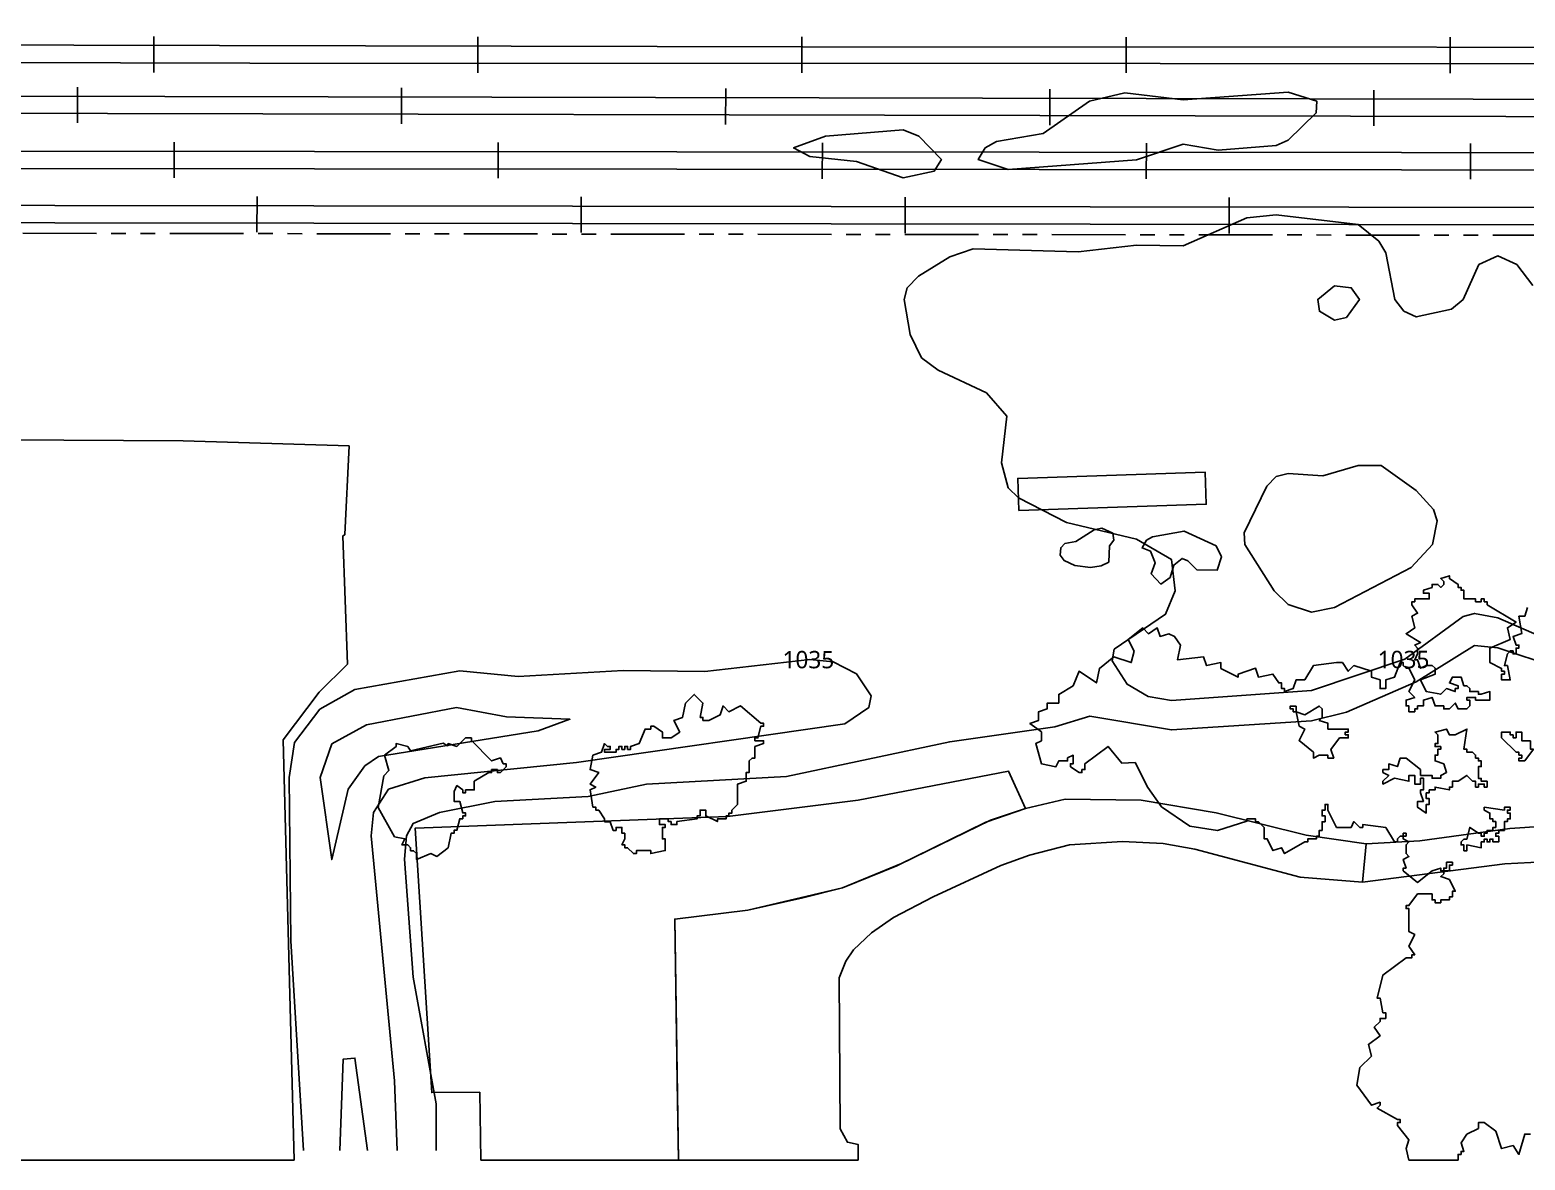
# Model space of a CAD drawing. Header units: metres. Extents: x -400 to 800, y -650 to 500.
# Drawn here: x -312.7 to -183.5, y -650 to -552.3 of the extents above; entities that cross this region are included whole.
import ezdxf
from ezdxf.enums import TextEntityAlignment as Align

# ---------------------------------------------------------------- set-up
doc = ezdxf.new("R2010")
doc.units = ezdxf.units.M
doc.header["$LTSCALE"] = 2
doc.linetypes.add('PHANTOM', pattern=[6.35, 3.175, -0.635, 0.635, -0.635, 0.635, -0.635])
for name, color, linetype in [('SITE-BLDG-EXIST', 7, 'CONTINUOUS'), ('SITE-PARKING', 250, 'CONTINUOUS'), ('SITE-PROPERTY', 7, 'PHANTOM'), ('SITE-RAIL', 7, 'CONTINUOUS'), ('SITE-ROAD-GRAVEL', 32, 'CONTINUOUS'), ('SITE-ROAD-PAVED', 7, 'CONTINUOUS'), ('SITE-TREE-CANOPY', 94, 'CONTINUOUS'), ('TEXT-CONTOUR', 8, 'CONTINUOUS'), ('TOPO-CONTOUR-MAJOR', 8, 'CONTINUOUS'), ('TOPO-CONTOUR-MINOR', 9, 'CONTINUOUS')]:
    doc.layers.add(name, color=color, linetype=linetype)
doc.styles.add('OpenSans', font='OpenSans-Regular.ttf')

msp = doc.modelspace()

# ---------------------------------------------------------------- linework, layer by layer
at = {"layer": 'SITE-BLDG-EXIST'}
msp.add_lwpolyline([(-227.28, -593.86), (-227.37, -591.09), (-211.19, -590.54), (-211.09, -593.32)], close=True, dxfattribs=at)
at = {"layer": 'SITE-PARKING'}
msp.add_lwpolyline([(-386.58, -588.37), (-372.83, -588.77), (-328.54, -588.11), (-314.94, -587.75), (-299.46, -587.84), (-285.13, -588.28), (-285.5, -595.94), (-285.68, -596.07), (-285.26, -607.14), (-287.72, -609.57), (-290.84, -613.69), (-289.89, -650), (-400, -650), (-400, -588.46)], close=True, dxfattribs=at)
at = {"layer": 'SITE-PROPERTY'}
msp.add_lwpolyline([(-129.06, -481.17), (-129.17, -570.15), (-400, -569.8), (-400, -480.78)], close=True, dxfattribs=at)
at = {"layer": 'SITE-RAIL'}
for points in [[(-371.93, -553.5), (-245.94, -553.8), (-136.43, -553.85), (-131.44, -554.06)], [(-302.01, -556.01), (-302, -552.91)], [(-274.01, -556.03), (-274.01, -552.93)], [(-246.01, -556.04), (-246.01, -552.94)], [(-218.01, -556.05), (-218.01, -552.95)], [(-190.01, -556.06), (-190.01, -552.96)], [(-372.01, -555), (-293.71, -555.22), (-136.43, -555.28), (-131.51, -555.56)], [(-400, -557.9), (-131.49, -558.42)], [(-308.61, -560.37), (-308.6, -557.27)], [(-280.61, -560.44), (-280.6, -557.34)], [(-252.61, -560.5), (-252.6, -557.4)], [(-224.61, -560.56), (-224.6, -557.46)], [(-196.61, -560.63), (-196.6, -557.53)], [(-400, -559.37), (-131.49, -559.92)], [(-131.6, -562.99), (-350.77, -562.79), (-400, -562.57)], [(-300.26, -565.13), (-300.25, -562.04)], [(-272.26, -565.16), (-272.25, -562.06)], [(-244.26, -565.19), (-244.25, -562.09)], [(-216.26, -565.21), (-216.25, -562.11)], [(-188.26, -565.24), (-188.25, -562.14)], [(-131.6, -564.49), (-350.77, -564.29), (-400, -564.07)], [(-293.1, -569.82), (-293.09, -566.72)], [(-265.1, -569.85), (-265.09, -566.75)], [(-237.1, -569.89), (-237.09, -566.79)], [(-209.1, -569.92), (-209.09, -566.82)], [(-400, -567.38), (-131.7, -567.75)], [(-400, -568.88), (-131.7, -569.25)]]:
    msp.add_lwpolyline(points, dxfattribs=at)
at = {"layer": 'SITE-ROAD-GRAVEL'}
msp.add_lwpolyline([(-273.84, -644.14), (-278, -644.16), (-279.42, -621.31), (-252.44, -620.31), (-241.15, -618.89), (-228.16, -616.39), (-226.71, -619.62), (-230.12, -620.79), (-237.82, -624.56), (-242.5, -626.47), (-245.94, -627.35), (-250.7, -628.41), (-257, -629.17), (-256.69, -650), (-273.75, -650)], close=True, dxfattribs=at)
msp.add_lwpolyline([(-178.54, -624.04), (-185.29, -624.41), (-197.58, -625.98), (-197.27, -622.68), (-192.62, -622.42), (-184.87, -621.34), (-176.73, -620.79)], dxfattribs=at)
at = {"layer": 'SITE-ROAD-PAVED'}
msp.add_lwpolyline([(-256.78, -643.21), (-257, -629.17), (-250.7, -628.41), (-242.5, -626.47), (-237.42, -624.38), (-229.71, -620.62), (-226.71, -619.62), (-223.28, -618.81), (-216.7, -618.9), (-210.22, -620), (-202.44, -621.93), (-197.27, -622.68), (-197.58, -625.98), (-202.98, -625.56), (-212.08, -623.14), (-214.82, -622.64), (-218.33, -622.48), (-222.9, -622.75), (-226.35, -623.65), (-228.82, -624.55), (-234.68, -627.24), (-238.09, -629.03), (-240.01, -630.37), (-241.56, -631.82), (-242.22, -632.8), (-242.8, -634.25), (-242.7, -647.3), (-242.09, -648.45), (-241.16, -648.64), (-241.16, -650), (-256.69, -650)], close=True, dxfattribs=at)
at = {"layer": 'SITE-TREE-CANOPY'}
for points in [[(-223.69, -597.71), (-223.65, -597.08), (-223.3, -596.73), (-222.36, -596.55), (-220.78, -595.54), (-220.1, -595.39), (-219.16, -595.82), (-219.06, -596.44), (-219.44, -596.92), (-219.51, -598.32), (-220.15, -598.66), (-221.09, -598.8), (-222.44, -598.63), (-223.37, -598.18)], [(-216.24, -596.42), (-215.72, -596.13), (-213, -595.65), (-210.24, -596.91), (-209.78, -597.88), (-210.13, -599.02), (-211.9, -598.98), (-212.68, -598.22), (-213.17, -598.01), (-213.88, -598.58), (-214.2, -599.65), (-215, -600.23), (-215.83, -599.34), (-215.5, -598.38), (-215.9, -597.38), (-216.63, -597.1)], [(-254.82, -611.75), (-254.57, -611.75), (-254.57, -612.01), (-254.07, -612.01), (-253.07, -611.51), (-252.82, -610.75), (-252.32, -611.25), (-251.32, -610.75), (-249.57, -612.25), (-249.32, -612.25), (-249.32, -612.51), (-249.57, -612.51), (-249.82, -613.51), (-250.07, -613.51), (-250.07, -613.76), (-249.32, -613.76), (-249.32, -614.01), (-250.07, -614.26), (-250.07, -615.26), (-250.32, -615.26), (-250.57, -615.5), (-250.57, -616.5), (-250.82, -616.5), (-250.82, -617.26), (-251.57, -617.5), (-251.57, -619.26), (-252.07, -619.75), (-252.07, -620.01), (-252.32, -620.01), (-252.32, -620.25), (-252.57, -620.25), (-252.57, -620.51), (-253.32, -620.51), (-253.32, -620.75), (-254.32, -620.25), (-254.32, -619.76), (-254.82, -619.76), (-254.82, -620.25), (-255.07, -620.25), (-255.07, -620.51), (-256.82, -620.75), (-256.82, -621.01), (-257.32, -621.01), (-257.32, -620.75), (-257.57, -620.75), (-257.57, -620.51), (-258.32, -620.51), (-258.32, -621.01), (-257.82, -621.01), (-257.82, -621.25), (-258.07, -621.25), (-258.07, -622.25), (-257.82, -622.25), (-257.82, -623.25), (-259.07, -623.51), (-259.07, -623.25), (-260.32, -623.25), (-260.32, -623.51), (-260.57, -623.51), (-261.07, -623.01), (-261.32, -623.01), (-261.32, -622.75), (-261.57, -622.75), (-261.32, -622.25), (-261.32, -621.75), (-261.57, -621.75), (-261.57, -621.25), (-262.07, -621.25), (-262.07, -621.51), (-262.32, -621.51), (-262.57, -620.76), (-263.07, -620.76), (-263.07, -620.51), (-263.57, -619.76), (-263.82, -619.76), (-263.82, -619.5), (-264.07, -619.5), (-264.32, -618), (-263.82, -617.76), (-264.32, -617.5), (-263.57, -616.51), (-264.32, -616.26), (-264.07, -615.01), (-263.32, -614.76), (-263.07, -614.01), (-262.82, -614.25), (-262.57, -614.25), (-262.57, -614.51), (-263.07, -614.51), (-263.07, -614.76), (-262.07, -614.76), (-262.07, -614.51), (-261.82, -614.51), (-261.82, -614.25), (-261.57, -614.25), (-261.57, -614.51), (-261.32, -614.51), (-261.32, -614.25), (-261.07, -614.25), (-261.07, -614.51), (-260.82, -614.51), (-260.82, -614.25), (-260.07, -614.01), (-259.57, -612.75), (-259.07, -612.75), (-259.07, -612.51), (-258.82, -612.51), (-258.07, -613.01), (-258.07, -613.51), (-257.32, -613.51), (-256.57, -613.01), (-257.07, -612.01), (-256.32, -611.75), (-256.07, -610.51), (-255.32, -609.76), (-254.57, -610.51)], [(-203.32, -610.76), (-203.82, -610.76), (-203.82, -611.01), (-203.57, -611.01), (-203.57, -611.26), (-203.32, -611.26)], [(-203.07, -612.51), (-202.57, -612.75), (-203.07, -613.75), (-201.82, -614.76), (-201.82, -615.26), (-201.32, -615.01), (-200.57, -615.01), (-200.57, -615.26), (-200.07, -615.26), (-200.32, -614.51), (-199.57, -613.51), (-198.82, -613.51), (-198.82, -613.25), (-199.07, -613.25), (-199.07, -613.01), (-198.82, -613.01), (-198.82, -612.75), (-200.57, -612.75), (-200.57, -612.25), (-201.32, -612.01), (-201.07, -611.75), (-201.07, -611.01), (-201.32, -610.76), (-202.57, -611.51), (-203.32, -611.26)], [(-281.21, -622.07), (-282.62, -619.53), (-282.13, -616.79), (-281.69, -616.34), (-282.07, -615.01), (-281.07, -614.26), (-281.07, -614.01), (-280.07, -614.26), (-279.84, -614.63), (-277, -613.97), (-276.63, -614.19), (-276.57, -614.01), (-275.82, -614.25), (-275.07, -613.51), (-274.57, -613.51), (-274.57, -613.75), (-272.82, -615.51), (-272.07, -615.25), (-271.82, -615.75), (-271.57, -615.75), (-271.57, -616.01), (-272.07, -616.51), (-272.32, -616.51), (-272.32, -616.25), (-272.82, -616.25), (-272.82, -616.51), (-273.07, -616.51), (-274.32, -617.26), (-274.32, -618.01), (-275.07, -618.01), (-275.07, -618.26), (-275.32, -618.26), (-275.32, -618.01), (-275.82, -617.64), (-276.07, -618.15), (-276.07, -619), (-275.57, -619), (-275.32, -620), (-275.07, -620), (-275.07, -620.26), (-275.32, -620.26), (-275.32, -620.5), (-275.57, -620.5), (-275.82, -621.5), (-276.07, -621.5), (-276.07, -621.76), (-276.32, -621.76), (-276.57, -623.01), (-277.57, -623.76), (-278.07, -623.51), (-279.32, -624.01), (-279.32, -623.51), (-279.57, -623.26), (-279.82, -623.26), (-279.82, -623.01), (-280.07, -622.76), (-280.57, -622.76), (-280.32, -622.24)], [(-192.07, -618.26), (-191.82, -618.26), (-191.82, -618.01), (-191.32, -618.01), (-191.32, -617.76), (-190.07, -618.01), (-190.07, -617.76), (-189.82, -617.76), (-189.82, -617.26), (-189.32, -617.26), (-188.57, -616.76), (-188.07, -617.26), (-187.82, -617.26), (-187.82, -617.76), (-187.57, -617.76), (-187.57, -617.51), (-187.07, -617.51), (-187.07, -617.76), (-186.82, -617.76), (-186.82, -617.26), (-187.32, -617.26), (-187.32, -617.01), (-187.57, -617.01), (-187.57, -616), (-187.32, -616), (-187.32, -615.5), (-187.57, -615.5), (-187.57, -615.26), (-187.82, -615.26), (-187.82, -615), (-188.07, -614.76), (-188.57, -614.76), (-188.57, -614.5), (-188.82, -614.5), (-188.57, -612.76), (-189.57, -613.26), (-190.07, -613.26), (-190.32, -612.76), (-191.32, -613.01), (-191.07, -613.26), (-191.07, -614.01), (-191.32, -614.01), (-191.32, -614.26), (-190.82, -614.26), (-190.82, -614.5), (-191.07, -614.5), (-191.07, -615), (-191.32, -615), (-191.32, -615.5), (-190.57, -615.76), (-190.32, -616.5), (-190.82, -616.76), (-190.82, -617), (-191.57, -617), (-191.57, -616.76), (-192.57, -616.76), (-192.57, -616.26), (-193.82, -615.26), (-194.32, -615.26), (-194.57, -616), (-195.32, -615.76), (-195.32, -616.26), (-195.82, -616.26), (-195.82, -616.5), (-195.32, -616.76), (-195.82, -617.26), (-195.82, -617.5), (-194.82, -617), (-193.57, -617.26), (-193.57, -616.76), (-193.07, -616.76), (-193.07, -617.5), (-192.57, -617.5), (-192.57, -617), (-192.32, -617), (-192.32, -618.01), (-192.57, -618.01), (-192.57, -618.26), (-192.32, -619.01), (-192.82, -619.01), (-192.82, -619.51), (-192.07, -620.01), (-192.07, -619.26), (-191.82, -619.26), (-191.82, -618.76), (-192.07, -618.76)], [(-183.07, -613.76), (-183.82, -613.76), (-183.82, -613.01), (-184.32, -613.01), (-184.32, -613.5), (-184.57, -613.5), (-184.57, -613.26), (-184.82, -613.26), (-184.82, -613.01), (-185.57, -613.01), (-185.57, -613.51), (-184.32, -614.76), (-184.07, -614.76), (-184.07, -615), (-183.82, -615), (-183.82, -615.26), (-184.07, -615.26), (-184.07, -615.5), (-183.57, -615.5), (-182.82, -614.5), (-183.07, -614.5)], [(-185.32, -619.75), (-187.07, -619.51), (-187.07, -619.75), (-186.57, -620.01), (-186.57, -620.51), (-186.32, -620.51), (-186.32, -620.75), (-186.07, -620.75), (-186.07, -621.25), (-186.32, -621.25), (-186.32, -621.51), (-186.82, -621.51), (-186.82, -621.76), (-187.07, -621.76), (-187.07, -622.01), (-187.32, -622.01), (-187.32, -621.76), (-187.57, -621.76), (-188.32, -621.25), (-188.57, -622.26), (-188.82, -622.26), (-189.07, -622.51), (-189.07, -622.76), (-188.82, -622.76), (-188.82, -623.26), (-188.57, -623.26), (-188.57, -622.76), (-187.32, -623.01), (-187.32, -622.51), (-187.07, -622.51), (-187.07, -622.26), (-186.82, -622.26), (-186.82, -622.51), (-186.57, -622.51), (-186.57, -622.26), (-186.32, -622.26), (-186.32, -622.51), (-185.82, -622.51), (-185.82, -622.01), (-186.07, -622.01), (-186.07, -621.76), (-185.82, -621.76), (-185.82, -621.51), (-185.32, -621.51), (-185.32, -620.75), (-185.07, -620.75), (-185.07, -620.51), (-184.82, -620.51), (-184.82, -620.01), (-185.07, -620.01), (-185.07, -619.75), (-184.82, -619.75), (-184.82, -619.51), (-185.32, -619.51)], [(-193.82, -622.01), (-193.82, -621.75), (-194.07, -621.75), (-194.07, -622.01)], [(-190.32, -625), (-190.07, -625), (-190.07, -624.5), (-189.82, -624.5), (-189.82, -624.26), (-190.32, -624.26), (-190.32, -624.76), (-190.57, -624.76), (-190.57, -625)]]:
    msp.add_lwpolyline(points, close=True, dxfattribs=at)
msp.add_lwpolyline([(-183.07, -647.75), (-183.57, -647.75), (-184.07, -649.51), (-184.57, -648.75), (-185.57, -649.01), (-186.07, -647.51), (-187.07, -646.76), (-187.57, -646.76), (-187.57, -647.26), (-188.57, -647.76), (-189.07, -648.51), (-188.82, -649.25), (-189.07, -649.25), (-189.07, -649.51), (-189.32, -649.51), (-189.32, -650), (-193.57, -650), (-193.82, -649.01), (-193.57, -648.26), (-194.57, -647), (-194.57, -646.76), (-194.32, -646.76), (-194.32, -646.5), (-194.57, -646.5), (-196.32, -645.5), (-196.07, -645.26), (-196.07, -645), (-196.82, -645.26), (-198.07, -643.51), (-197.82, -642.01), (-196.82, -641.01), (-197.07, -640.01), (-196.07, -639.26), (-196.57, -638.51), (-196.07, -638.01), (-196.07, -637.76), (-195.57, -637.76), (-195.57, -637.26), (-195.82, -637.26), (-196.07, -636), (-196.32, -636), (-195.82, -634.01), (-193.82, -632.51), (-193.32, -632.51), (-193.32, -632.25), (-193.07, -632.25), (-193.57, -631.51), (-193.07, -630.51), (-193.57, -630.25), (-193.57, -628.26), (-193.82, -628.26), (-193.82, -628.01), (-193.57, -628.01), (-192.82, -627), (-191.57, -627), (-191.57, -627.51), (-191.32, -627.51), (-191.32, -627.76), (-190.82, -627.76), (-190.82, -627.51), (-190.07, -627.51), (-190.07, -627.26), (-189.82, -627.26), (-189.82, -626.76), (-189.57, -626.76), (-190.07, -625.76), (-190.82, -625.5), (-190.57, -625.26), (-190.57, -625), (-190.82, -625), (-190.82, -624.76), (-191.57, -625), (-192.82, -626), (-194.07, -625), (-194.07, -624.76), (-193.82, -624.76), (-194.07, -624.01), (-193.57, -623.76), (-193.82, -623.51), (-193.82, -622.75), (-193.57, -622.51), (-194.07, -622.25), (-194.07, -622.01), (-194.32, -622.01), (-194.57, -622.25), (-194.57, -622.51), (-194.82, -622.51), (-195.57, -621.25), (-197.57, -621.01), (-197.57, -621.25), (-197.82, -621.25), (-198.32, -620.75), (-198.57, -621.25), (-199.82, -621.25), (-200.57, -619.76), (-200.57, -619.26), (-200.82, -619.26), (-200.82, -619.76), (-201.07, -619.76), (-201.07, -620.26), (-200.82, -620.26), (-200.82, -620.76), (-201.07, -620.76), (-201.07, -621.51), (-201.32, -621.51), (-201.32, -622.01), (-201.57, -622.01), (-201.57, -622.25), (-202.32, -622.25), (-202.32, -622.51), (-202.57, -622.51), (-204.32, -623.51), (-204.57, -623.01), (-205.32, -623.25), (-205.82, -622.25), (-206.07, -622.25), (-206.07, -621.26), (-206.57, -620.76), (-206.82, -620.76), (-206.82, -620.51), (-207.57, -620.51), (-207.57, -620.72), (-210.12, -621.51), (-212.5, -621.13), (-214.96, -619.46), (-216.12, -617.8), (-217.23, -615.64), (-218.38, -615.69), (-219.57, -614.25), (-221.57, -615.75), (-221.57, -616.25), (-221.82, -616.25), (-221.82, -616.51), (-222.07, -616.51), (-222.82, -616.01), (-222.82, -615.75), (-222.57, -615.75), (-222.57, -615.01), (-223.07, -615.25), (-223.07, -615.51), (-223.82, -615.51), (-224.07, -616.01), (-225.32, -615.75), (-225.82, -614.01), (-225.32, -613.76), (-225.32, -613), (-226.32, -612.26), (-225.57, -612), (-225.57, -611.26), (-224.82, -611), (-224.82, -610.5), (-223.82, -610.5), (-223.82, -609.76), (-222.57, -609.01), (-222.07, -607.75), (-220.57, -608.76), (-220.32, -607.51), (-219.07, -606.51), (-217.57, -607.01), (-217.32, -606.01), (-217.82, -605.01), (-216.57, -604.01), (-216.07, -604.51), (-215.32, -604.01), (-215.07, -604.75), (-214.32, -604.51), (-213.82, -604.75), (-213.32, -605.51), (-213.57, -606.76), (-211.32, -606.51), (-211.07, -607.26), (-209.82, -607.01), (-209.82, -607.51), (-208.32, -608.26), (-208.32, -608), (-206.82, -607.5), (-206.57, -608.26), (-205.32, -608), (-204.82, -608.76), (-204.57, -608.76), (-204.57, -609.26), (-204.32, -609.26), (-204.32, -609.5), (-203.57, -609.26), (-203.32, -608.5), (-202.57, -608.5), (-201.82, -607.26), (-199.82, -607), (-199.32, -607), (-198.82, -607.76), (-198.32, -607.26), (-196.82, -607.76), (-196.82, -608.26), (-196.07, -608.51), (-196.07, -609.26), (-195.57, -609.26), (-195.57, -608.51), (-194.82, -608.26), (-194.32, -607), (-194.07, -607), (-194.07, -607.26), (-193.82, -607.5), (-193.57, -607.5), (-193.07, -608.51), (-193.57, -609.51), (-193.07, -610.01), (-193.82, -610.25), (-193.82, -610.75), (-193.57, -610.75), (-193.57, -611.25), (-193.07, -611.25), (-193.07, -611.01), (-192.82, -611.01), (-192.82, -610.75), (-192.32, -610.75), (-192.32, -610.25), (-191.57, -610.01), (-191.32, -610.75), (-190.57, -610.75), (-190.57, -611.01), (-190.07, -611.01), (-189.57, -610.51), (-189.32, -611.01), (-188.57, -611.01), (-188.32, -610.75), (-188.32, -610.25), (-188.57, -610.25), (-188.57, -610.01), (-187.82, -610.01), (-187.82, -610.25), (-186.57, -610.25), (-186.57, -609.51), (-187.32, -609.75), (-187.57, -609.75), (-187.57, -609.51), (-188.32, -609.51), (-188.32, -609.25), (-188.57, -609.01), (-188.82, -609.01), (-189.07, -608.26), (-189.82, -608.26), (-190.07, -608.76), (-189.32, -609.01), (-189.32, -609.25), (-189.57, -609.26), (-189.57, -609.51), (-190.32, -609.26), (-190.82, -609.75), (-192.07, -609.51), (-192.57, -608.51), (-191.32, -608.01), (-191.32, -607.5), (-191.57, -607.26), (-192.07, -607.26), (-192.57, -607.5), (-192.82, -606.76), (-193.07, -606.76), (-192.82, -606.26), (-192.82, -605.76), (-193.07, -605.5), (-192.57, -605.26), (-193.82, -604.51), (-193.07, -604.01), (-193.32, -603.01), (-192.82, -602.75), (-193.32, -602.01), (-193.32, -601.75), (-193.07, -601.75), (-193.07, -601.51), (-191.82, -601.51), (-191.82, -601.01), (-192.32, -601.01), (-192.32, -600.75), (-191.57, -600.51), (-191.57, -600.25), (-191.07, -600.25), (-190.82, -600.51), (-190.57, -600.25), (-190.57, -600.01), (-190.82, -599.75), (-190.07, -599.51), (-190.07, -599.75), (-189.32, -600.25), (-189.32, -600.51), (-189.07, -600.51), (-189.07, -600.75), (-188.82, -600.75), (-188.82, -601.51), (-187.82, -601.51), (-187.82, -601.75), (-187.32, -601.75), (-187.32, -601.51), (-187.07, -601.51), (-187.07, -601.75), (-186.82, -601.75), (-186.82, -602.01), (-184.32, -603.51), (-185.07, -604), (-184.82, -605), (-186.57, -605.76), (-186.57, -607), (-185.57, -607.51), (-185.57, -607.76), (-185.32, -607.76), (-185.32, -608.01), (-185.57, -608.01), (-185.57, -608.51), (-184.82, -608.51), (-185.07, -607.26), (-185.32, -607.26), (-185.07, -606.26), (-184.82, -606), (-184.57, -606), (-184.57, -606.26), (-184.32, -606.26), (-184.32, -605.76), (-184.07, -605.76), (-184.07, -605.5), (-184.32, -605.5), (-184.57, -604.76), (-183.82, -604.5), (-184.07, -603.01), (-183.57, -603.01), (-183.32, -602.26)], dxfattribs=at)
at = {"layer": 'TOPO-CONTOUR-MAJOR'}
for points in [[(-221.17, -558.5), (-218.13, -557.78), (-213.09, -558.37), (-204.02, -557.71), (-201.53, -558.5), (-201.58, -559.51), (-204.02, -561.85), (-205.03, -562.31), (-210.06, -562.72), (-213.09, -562.2), (-217.12, -563.55), (-228.2, -564.4), (-230.78, -563.54), (-230.19, -562.53), (-229.21, -561.99), (-225.18, -561.28)], [(-243.99, -561.52), (-237.27, -560.98), (-235.92, -561.52), (-233.96, -563.54), (-234.58, -564.54), (-237.27, -565.11), (-241.3, -563.7), (-245.33, -563.27), (-246.74, -562.53)], [(-199.99, -574.46), (-201.45, -575.63), (-201.3, -576.64), (-199.99, -577.41), (-198.98, -577.19), (-197.85, -575.63), (-198.56, -574.62)], [(-204.02, -590.68), (-205.03, -590.92), (-205.84, -591.75), (-207.81, -595.78), (-207.75, -596.79), (-205.23, -600.82), (-204.02, -602), (-202, -602.64), (-199.99, -602.26), (-193.38, -598.8), (-191.55, -596.79), (-191.13, -594.77), (-191.44, -593.77), (-192.94, -592.13), (-195.96, -589.97), (-197.97, -589.97), (-201, -590.88)]]:
    msp.add_lwpolyline(points, close=True, dxfattribs=at)
for points in [[(-181.85, -604.89), (-185.88, -603.13), (-187.9, -602.76), (-188.9, -603.03), (-193.94, -606.71), (-202, -609.41), (-214.1, -610.27), (-216.11, -609.93), (-217.92, -608.88), (-219.2, -606.86), (-219.05, -605.86), (-214.6, -602.83), (-213.77, -600.82), (-214.1, -598.09), (-217.12, -596.33), (-223.16, -594.91), (-227.3, -592.76), (-228.2, -591.9), (-228.77, -589.74), (-228.31, -585.7), (-230.07, -583.69), (-234.25, -581.75), (-235.68, -580.67), (-236.65, -578.65), (-237.19, -575.63), (-236.92, -574.62), (-235.95, -573.61), (-233.24, -571.94), (-231.22, -571.25), (-222.16, -571.5), (-217.12, -570.93), (-213.09, -570.98), (-207.57, -568.58), (-205.03, -568.3), (-197.97, -569.16), (-196.18, -570.59), (-195.56, -571.6), (-194.8, -575.63), (-194, -576.64), (-192.94, -577.13), (-189.91, -576.47), (-188.9, -575.63), (-187.52, -572.61), (-185.88, -571.87), (-184.26, -572.61), (-182.86, -574.41)], [(-289.07, -649.18), (-290.17, -631.05), (-290.32, -616.94), (-289.85, -613.92), (-287.65, -611.04), (-284.63, -609.32), (-275.56, -607.72), (-270.52, -608.21), (-261.45, -607.7), (-254.4, -607.77), (-245.33, -606.74), (-243.32, -606.95), (-241.3, -607.99), (-240.02, -609.89), (-240.24, -610.9), (-242.31, -612.31), (-265.48, -615.64), (-278.58, -616.98), (-281.72, -617.95), (-283.03, -619.96), (-283.22, -621.98), (-281.2, -643.14), (-280.97, -649.18)]]:
    msp.add_lwpolyline(points, dxfattribs=at)
at = {"layer": 'TOPO-CONTOUR-MINOR'}
for points in [[(-180.84, -607.4), (-185.88, -605.73), (-187.9, -605.54), (-192.94, -608.66), (-198.98, -611.28), (-202, -612.04), (-214.1, -612.82), (-221.15, -611.64), (-224.17, -612.55), (-233.24, -613.85), (-247.35, -616.85), (-259.44, -617.5), (-264.48, -618.57), (-272.54, -619.02), (-277.34, -619.96), (-279.59, -620.91), (-280.18, -621.98), (-280.35, -623.99), (-279.59, -634.19), (-277.62, -645.15), (-277.61, -649.18)], [(-285.93, -649.18), (-285.64, -641.27), (-284.63, -641.19), (-283.56, -649.18)]]:
    msp.add_lwpolyline(points, dxfattribs=at)
msp.add_lwpolyline([(-275.87, -610.9), (-271.53, -611.7), (-266.06, -611.9), (-268.81, -612.91), (-282.61, -615.13), (-283.77, -615.93), (-285.23, -617.95), (-286.64, -624.03), (-287.63, -616.94), (-286.64, -614.03), (-283.62, -612.39)], close=True, dxfattribs=at)

# ---------------------------------------------------------------- texts
at = {"layer": 'TEXT-CONTOUR', "style": 'OpenSans'}
for p in [(-245.46, -606.75), (-194.04, -606.74)]:
    msp.add_text('1035', height=1.5, dxfattribs=at).set_placement(p, align=Align.MIDDLE_CENTER)

doc.saveas('drawing.dxf')
